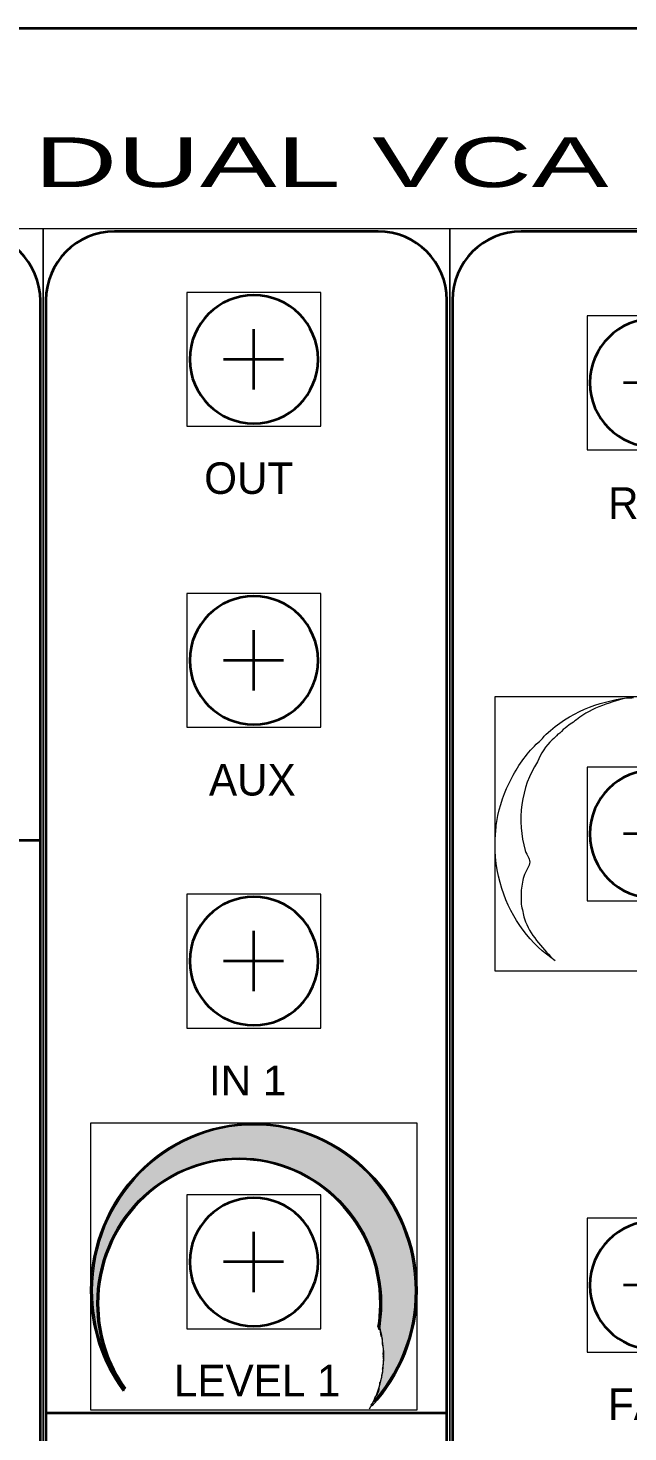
# Model space of a CAD drawing. Header units: inches. Extents: x 1 to 18, y -8 to 1.
# Drawn here: x 10.401 to 11.897, y -4.5 to -1 of the extents above; entities that cross this region are included whole.
import ezdxf

# ---------------------------------------------------------------- set-up
doc = ezdxf.new("R2010")
doc.units = ezdxf.units.IN
doc.header["$MEASUREMENT"] = 0
doc.layers.add('base panel', color=7, linetype='Continuous')
doc.layers.add('modules', color=7, linetype='Continuous')

# ---------------------------------------------------------------- blocks, each defined once
blk = doc.blocks.new('block 16')
at = {"layer": 'modules', "lineweight": 0}
blk.add_lwpolyline([(11.4523, -1.5), (14.4662, -1.5), (14.4662, -7.5139), (11.4523, -7.5139), (11.4523, -1.5)], dxfattribs=at)
blk.add_open_spline([(14.2876, -7.5069), (14.2876, -7.5069), (11.6309, -7.5069), (11.6309, -7.5069), (11.5361, -7.5069), (11.4592, -7.4301), (11.4592, -7.3353), (11.4592, -7.3353), (11.4592, -1.6786), (11.4592, -1.6786), (11.4592, -1.5838), (11.5361, -1.5069), (11.6309, -1.5069), (11.6309, -1.5069), (14.2876, -1.5069), (14.2876, -1.5069), (14.3824, -1.5069), (14.4592, -1.5838), (14.4592, -1.6786), (14.4592, -1.6786), (14.4592, -7.3353), (14.4592, -7.3353), (14.4592, -7.4301), (14.3824, -7.5069), (14.2876, -7.5069)], degree=3, knots=[0, 0, 0, 0, 1, 1, 1, 2, 2, 2, 3, 3, 3, 4, 4, 4, 5, 5, 5, 6, 6, 6, 7, 7, 7, 8, 8, 8, 8], dxfattribs=at)
at = {"layer": 'modules', "color": 179, "lineweight": 35, "true_color": 0x231f20}
blk.add_open_spline([(14.2876, -7.5069), (14.2876, -7.5069), (11.6309, -7.5069), (11.6309, -7.5069), (11.5361, -7.5069), (11.4592, -7.4301), (11.4592, -7.3353), (11.4592, -7.3353), (11.4592, -1.6786), (11.4592, -1.6786), (11.4592, -1.5838), (11.5361, -1.5069), (11.6309, -1.5069), (11.6309, -1.5069), (14.2876, -1.5069), (14.2876, -1.5069), (14.3824, -1.5069), (14.4592, -1.5838), (14.4592, -1.6786), (14.4592, -1.6786), (14.4592, -7.3353), (14.4592, -7.3353), (14.4592, -7.4301), (14.3824, -7.5069), (14.2876, -7.5069)], degree=3, knots=[0, 0, 0, 0, 1, 1, 1, 2, 2, 2, 3, 3, 3, 4, 4, 4, 5, 5, 5, 6, 6, 6, 7, 7, 7, 8, 8, 8, 8], dxfattribs=at)
blk = doc.blocks.new('block 17')
at = {"layer": 'modules', "lineweight": 0}
blk.add_lwpolyline([(11.7951, -2.0511), (12.129, -2.0511), (12.129, -1.7172), (11.7951, -1.7172), (11.7951, -2.0511)], dxfattribs=at)
at = {"layer": 'modules', "color": 179, "lineweight": 35, "true_color": 0x231f20}
for points in [[(11.9611, -1.8092), (11.9611, -1.9592)], [(12.0361, -1.8842), (11.8861, -1.8842)]]:
    blk.add_lwpolyline(points, dxfattribs=at)
blk.add_open_spline([(12.122, -1.8842), (12.122, -1.9726), (12.0504, -2.0442), (11.962, -2.0442), (11.8737, -2.0442), (11.802, -1.9726), (11.802, -1.8842), (11.802, -1.7958), (11.8737, -1.7242), (11.962, -1.7242), (12.0504, -1.7242), (12.122, -1.7958), (12.122, -1.8842)], degree=3, knots=[0, 0, 0, 0, 1, 1, 1, 2, 2, 2, 3, 3, 3, 4, 4, 4, 4], dxfattribs=at)
blk = doc.blocks.new('block 24')
at = {"layer": 'modules', "lineweight": 0}
blk.add_lwpolyline([(11.7951, -3.1762), (12.129, -3.1762), (12.129, -2.8423), (11.7951, -2.8423), (11.7951, -3.1762)], dxfattribs=at)
at = {"layer": 'modules', "color": 179, "lineweight": 35, "true_color": 0x231f20}
for points in [[(11.9611, -2.9342), (11.9611, -3.0842)], [(12.0361, -3.0092), (11.8861, -3.0092)]]:
    blk.add_lwpolyline(points, dxfattribs=at)
blk.add_open_spline([(12.122, -3.0092), (12.122, -3.0976), (12.0504, -3.1692), (11.962, -3.1692), (11.8737, -3.1692), (11.802, -3.0976), (11.802, -3.0092), (11.802, -2.9209), (11.8737, -2.8492), (11.962, -2.8492), (12.0504, -2.8492), (12.122, -2.9209), (12.122, -3.0092)], degree=3, knots=[0, 0, 0, 0, 1, 1, 1, 2, 2, 2, 3, 3, 3, 4, 4, 4, 4], dxfattribs=at)
blk = doc.blocks.new('block 25')
at = {"layer": 'modules', "lineweight": 0}
blk.add_lwpolyline([(11.7951, -4.3012), (12.129, -4.3012), (12.129, -3.9673), (11.7951, -3.9673), (11.7951, -4.3012)], dxfattribs=at)
at = {"layer": 'modules', "color": 179, "lineweight": 35, "true_color": 0x231f20}
for points in [[(11.9611, -4.0593), (11.9611, -4.2093)], [(12.0361, -4.1343), (11.8861, -4.1343)]]:
    blk.add_lwpolyline(points, dxfattribs=at)
blk.add_open_spline([(12.122, -4.1343), (12.122, -4.2226), (12.0504, -4.2943), (11.962, -4.2943), (11.8737, -4.2943), (11.802, -4.2226), (11.802, -4.1343), (11.802, -4.0459), (11.8737, -3.9743), (11.962, -3.9743), (12.0504, -3.9743), (12.122, -4.0459), (12.122, -4.1343)], degree=3, knots=[0, 0, 0, 0, 1, 1, 1, 2, 2, 2, 3, 3, 3, 4, 4, 4, 4], dxfattribs=at)
blk = doc.blocks.new('block 39')
at = {"layer": 'modules', "lineweight": 0}
blk.add_lwpolyline([(11.4523, -1.5), (14.4662, -1.5), (14.4662, -7.5139), (11.4523, -7.5139), (11.4523, -1.5)], dxfattribs=at)
blk = doc.blocks.new('block 41')
at = {"layer": 'modules', "true_color": 0xffffff}
h = blk.add_hatch(color=7, dxfattribs=at)
h.dxf.hatch_style = 2
edge = h.paths.add_edge_path()
edge.add_spline(control_points=[(12.0252, -2.6724), (12.0251, -2.6727), (12.0249, -2.673), (12.0248, -2.6733), (12.174, -2.7014), (12.2864, -2.8256), (12.2864, -2.9747), (12.2864, -3.0106), (12.2798, -3.0451), (12.2677, -3.0772), (12.2798, -3.1029), (12.2864, -3.1305), (12.2864, -3.1592), (12.2864, -3.2307), (12.2459, -3.2952), (12.1813, -3.3401), (12.1814, -3.3402), (12.1815, -3.3403), (12.1816, -3.3405), (12.2842, -3.274), (12.3516, -3.1625), (12.3516, -3.0362), (12.3516, -2.8532), (12.2104, -2.7014), (12.0252, -2.6724)], knot_values=[0, 0, 0, 0, 0.013889, 0.013889, 0.013889, 0.027778, 0.027778, 0.027778, 0.041667, 0.041667, 0.041667, 0.055556, 0.055556, 0.055556, 0.069444, 0.069444, 0.069444, 0.083333, 0.083333, 0.083333, 0.097222, 0.097222, 0.097222, 0.111111, 0.111111, 0.111111, 0.111111], degree=3, periodic=0)
edge.add_line((12.0252, -2.6724), (12.0252, -2.6724))
h = blk.add_hatch(color=7, dxfattribs=at)
h.dxf.hatch_style = 2
edge = h.paths.add_edge_path()
edge.add_spline(control_points=[(12.1677, -3.3491), (12.1724, -3.3463), (12.177, -3.3434), (12.1816, -3.3405), (12.1815, -3.3404), (12.1814, -3.3402), (12.1813, -3.3401), (12.1769, -3.3432), (12.1723, -3.3462), (12.1677, -3.3491)], knot_values=[0, 0, 0, 0, 0.013889, 0.013889, 0.013889, 0.027778, 0.027778, 0.027778, 0.041667, 0.041667, 0.041667, 0.041667], degree=3, periodic=0)
edge.add_line((12.1677, -3.3491), (12.1677, -3.3491))
at = {"layer": 'modules', "lineweight": 0}
blk.add_lwpolyline([(11.5649, -3.3507), (12.3545, -3.3507), (12.3545, -2.6677), (11.5649, -2.6677), (11.5649, -3.3507)], dxfattribs=at)
at = {"layer": 'modules', "color": 7, "lineweight": 5, "true_color": 0xffffff}
for points, knots in [([(11.7154, -3.3252), (11.6548, -3.2854), (11.607, -3.2217), (11.582, -3.1455), (11.57, -3.1043), (11.5635, -3.0618), (11.5657, -3.0194), (11.5668, -3.0056), (11.5678, -2.9919), (11.57, -2.9781), (11.5765, -2.9382), (11.5885, -2.9045), (11.607, -2.8695), (11.6255, -2.8345), (11.6461, -2.8058), (11.6733, -2.7808), (11.6809, -2.7746), (11.6864, -2.7671), (11.6929, -2.7608), (11.7516, -2.7059), (11.8212, -2.6797), (11.8951, -2.6697), (11.9006, -2.6697), (11.9049, -2.6697), (11.9106, -2.6693)], [0, 0, 0, 0, 1, 1, 1, 2, 2, 2, 3, 3, 3, 4, 4, 4, 5, 5, 5, 6, 6, 6, 7, 7, 7, 8, 8, 8, 8]), ([(11.9105, -2.6681), (11.8864, -2.6697), (11.8647, -2.6784), (11.8418, -2.6859), (11.8179, -2.6934), (11.7973, -2.7034), (11.7766, -2.7184), (11.7657, -2.7271), (11.7559, -2.7334), (11.7451, -2.7409), (11.7385, -2.7471), (11.732, -2.7509), (11.7266, -2.7583), (11.7255, -2.7596), (11.7233, -2.7596), (11.7222, -2.7608), (11.7179, -2.7658), (11.7135, -2.7708), (11.7081, -2.7746), (11.6918, -2.7896), (11.6798, -2.8083), (11.6711, -2.8295), (11.6298, -2.892), (11.6189, -2.9769), (11.6407, -3.0506), (11.6429, -3.0568), (11.6461, -3.0631), (11.6494, -3.0693), (11.6505, -3.0731), (11.6526, -3.078), (11.6516, -3.083), (11.6483, -3.093), (11.6429, -3.1018), (11.6385, -3.1105), (11.6342, -3.123), (11.632, -3.1355), (11.6309, -3.1492), (11.6309, -3.1605), (11.6298, -3.173), (11.6309, -3.1842), (11.6331, -3.1967), (11.6353, -3.2092), (11.6385, -3.2204), (11.6526, -3.2616), (11.682, -3.2904), (11.7092, -3.3203), (11.7114, -3.3228), (11.7135, -3.3241), (11.7153, -3.3241)], [0, 0, 0, 0, 1, 1, 1, 2, 2, 2, 3, 3, 3, 4, 4, 4, 5, 5, 5, 6, 6, 6, 7, 7, 7, 8, 8, 8, 9, 9, 9, 10, 10, 10, 11, 11, 11, 12, 12, 12, 13, 13, 13, 14, 14, 14, 15, 15, 15, 16, 16, 16, 16]), ([(12.0261, -2.6718), (12.0832, -2.6772), (12.1376, -2.7009), (12.1887, -2.7334), (12.1919, -2.7346), (12.193, -2.7384), (12.1963, -2.7396), (12.1963, -2.7396), (12.1974, -2.7421), (12.1974, -2.7421), (12.23, -2.7621), (12.2561, -2.7896), (12.2811, -2.8208), (12.2833, -2.8233), (12.2833, -2.8258), (12.2844, -2.8283), (12.2963, -2.8433), (12.305, -2.8583), (12.3137, -2.8757), (12.3137, -2.8757), (12.317, -2.8795), (12.317, -2.8795), (12.317, -2.8795), (12.33, -2.9095), (12.33, -2.9095), (12.3333, -2.9169), (12.3344, -2.9232), (12.3376, -2.9307), (12.3637, -3.0094), (12.3583, -3.098), (12.3257, -3.173), (12.3137, -3.1979), (12.3018, -3.2204), (12.2865, -3.2429), (12.2865, -3.2429), (12.28, -3.2504), (12.28, -3.2504), (12.2789, -3.2516), (12.2789, -3.2541), (12.2778, -3.2554), (12.2507, -3.2891), (12.2213, -3.3153), (12.1865, -3.3366), (12.18, -3.3416), (12.1745, -3.3453), (12.1677, -3.3491)], [0, 0, 0, 0, 1, 1, 1, 2, 2, 2, 3, 3, 3, 4, 4, 4, 5, 5, 5, 6, 6, 6, 7, 7, 7, 8, 8, 8, 9, 9, 9, 10, 10, 10, 11, 11, 11, 12, 12, 12, 13, 13, 13, 14, 14, 14, 15, 15, 15, 15]), ([(12.1685, -3.3503), (12.1724, -3.3478), (12.1778, -3.3453), (12.1822, -3.3428), (12.1843, -3.3416), (12.1865, -3.3378), (12.1887, -3.3366), (12.2257, -3.3141), (12.2517, -3.2791), (12.2746, -3.2379), (12.2778, -3.2317), (12.28, -3.2242), (12.2822, -3.2179), (12.2844, -3.2092), (12.2865, -3.2004), (12.2876, -3.1917), (12.2909, -3.1642), (12.2887, -3.1367), (12.2822, -3.1105), (12.2789, -3.0993), (12.2746, -3.088), (12.2691, -3.0768), (12.2876, -3.0356), (12.2898, -2.9894), (12.2865, -2.9444), (12.2855, -2.9244), (12.2833, -2.9045), (12.2757, -2.8857), (12.2702, -2.8695), (12.2648, -2.8545), (12.2572, -2.8395), (12.2441, -2.8133), (12.2278, -2.7908), (12.2093, -2.7696), (12.2083, -2.7683), (12.2061, -2.7683), (12.205, -2.7671), (12.1887, -2.7471), (12.1702, -2.7359), (12.1506, -2.7209), (12.1441, -2.7159), (12.1376, -2.7121), (12.1311, -2.7084), (12.13, -2.7071), (12.1278, -2.7071), (12.1267, -2.7071), (12.1224, -2.7059), (12.1191, -2.7021), (12.1137, -2.6996), (12.0974, -2.6934), (12.081, -2.6859), (12.0636, -2.6809), (12.0626, -2.6809), (12.0615, -2.6784), (12.0604, -2.6784), (12.0495, -2.6747), (12.0376, -2.6734), (12.0264, -2.6702)], [0, 0, 0, 0, 1, 1, 1, 2, 2, 2, 3, 3, 3, 4, 4, 4, 5, 5, 5, 6, 6, 6, 7, 7, 7, 8, 8, 8, 9, 9, 9, 10, 10, 10, 11, 11, 11, 12, 12, 12, 13, 13, 13, 14, 14, 14, 15, 15, 15, 16, 16, 16, 17, 17, 17, 18, 18, 18, 19, 19, 19, 19])]:
    blk.add_open_spline(points, degree=3, knots=knots, dxfattribs=at)
at = {"layer": 'modules', "lineweight": 0}
for points, knots in [([(12.0252, -2.6724), (12.0251, -2.6727), (12.0249, -2.673), (12.0248, -2.6733), (12.174, -2.7014), (12.2864, -2.8256), (12.2864, -2.9747), (12.2864, -3.0106), (12.2798, -3.0451), (12.2677, -3.0772), (12.2798, -3.1029), (12.2864, -3.1305), (12.2864, -3.1592), (12.2864, -3.2307), (12.2459, -3.2952), (12.1813, -3.3401), (12.1814, -3.3402), (12.1815, -3.3403), (12.1816, -3.3405), (12.2842, -3.274), (12.3516, -3.1625), (12.3516, -3.0362), (12.3516, -2.8532), (12.2104, -2.7014), (12.0252, -2.6724)], [0, 0, 0, 0, 1, 1, 1, 2, 2, 2, 3, 3, 3, 4, 4, 4, 5, 5, 5, 6, 6, 6, 7, 7, 7, 8, 8, 8, 8]), ([(12.1677, -3.3491), (12.1724, -3.3463), (12.177, -3.3434), (12.1816, -3.3405), (12.1815, -3.3404), (12.1814, -3.3402), (12.1813, -3.3401), (12.1769, -3.3432), (12.1723, -3.3462), (12.1677, -3.3491)], [0, 0, 0, 0, 1, 1, 1, 2, 2, 2, 3, 3, 3, 3])]:
    blk.add_open_spline(points, degree=3, knots=knots, dxfattribs=at)
blk = doc.blocks.new('block 15')
at = {"layer": 'modules', "lineweight": 0}
blk.add_lwpolyline([(11.4523, -1.5), (14.4662, -1.5), (14.4662, -7.5139), (11.4523, -7.5139), (11.4523, -1.5)], dxfattribs=at)
at = {"layer": 'modules'}
for name in ['block 16', 'block 39', 'block 17', 'block 41', 'block 24', 'block 25']:
    blk.add_blockref(name, (0, 0), dxfattribs=at)
at = {"layer": 'modules', "color": 179, "true_color": 0x231f20, "char_height": 0.078667, "attachment_point": 7}
for s, insert in [('\\fFutura Medium|b0|i0|c0|p34;\\W1;RISE', (11.8472, -2.2248)), ('\\fFutura Medium|b0|i0|c0|p34;\\W1;FALL', (11.8471, -4.4702))]:
    blk.add_mtext(s, dxfattribs=dict(at, insert=insert))
blk = doc.blocks.new('block 14')
at = {"layer": 'modules'}
blk.add_blockref('block 15', (0, 0), dxfattribs=at)
blk = doc.blocks.new('block 116')
at = {"layer": 'modules', "lineweight": 0}
blk.add_lwpolyline([(7.5181, -1.5), (10.4384, -1.5), (10.4384, -7.5233), (7.5181, -7.5233), (7.5181, -1.5)], dxfattribs=at)
blk.add_open_spline([(10.2581, -7.5069), (10.2581, -7.5069), (8.6048, -7.5069), (8.6048, -7.5069), (8.5091, -7.5069), (8.4314, -7.4293), (8.4314, -7.3336), (8.4314, -7.3336), (8.4314, -1.6803), (8.4314, -1.6803), (8.4314, -1.5846), (8.5091, -1.5069), (8.6048, -1.5069), (8.6048, -1.5069), (10.2581, -1.5069), (10.2581, -1.5069), (10.3538, -1.5069), (10.4314, -1.5846), (10.4314, -1.6803), (10.4314, -1.6803), (10.4314, -7.3336), (10.4314, -7.3336), (10.4314, -7.4293), (10.3538, -7.5069), (10.2581, -7.5069)], degree=3, knots=[0, 0, 0, 0, 1, 1, 1, 2, 2, 2, 3, 3, 3, 4, 4, 4, 5, 5, 5, 6, 6, 6, 7, 7, 7, 8, 8, 8, 8], dxfattribs=at)
at = {"layer": 'modules', "color": 179, "lineweight": 35, "true_color": 0x231f20}
blk.add_open_spline([(10.2581, -7.5069), (10.2581, -7.5069), (8.6048, -7.5069), (8.6048, -7.5069), (8.5091, -7.5069), (8.4314, -7.4293), (8.4314, -7.3336), (8.4314, -7.3336), (8.4314, -1.6803), (8.4314, -1.6803), (8.4314, -1.5846), (8.5091, -1.5069), (8.6048, -1.5069), (8.6048, -1.5069), (10.2581, -1.5069), (10.2581, -1.5069), (10.3538, -1.5069), (10.4314, -1.5846), (10.4314, -1.6803), (10.4314, -1.6803), (10.4314, -7.3336), (10.4314, -7.3336), (10.4314, -7.4293), (10.3538, -7.5069), (10.2581, -7.5069)], degree=3, knots=[0, 0, 0, 0, 1, 1, 1, 2, 2, 2, 3, 3, 3, 4, 4, 4, 5, 5, 5, 6, 6, 6, 7, 7, 7, 8, 8, 8, 8], dxfattribs=at)
blk = doc.blocks.new('block 131')
at = {"layer": 'modules', "lineweight": 0}
blk.add_lwpolyline([(7.5181, -1.5), (10.4384, -1.5), (10.4384, -7.5233), (7.5181, -7.5233), (7.5181, -1.5)], dxfattribs=at)
at = {"layer": 'modules', "color": 179, "lineweight": 35, "true_color": 0x231f20}
blk.add_lwpolyline([(9.4314, -3.0246), (10.4314, -3.0246)], dxfattribs=at)
blk = doc.blocks.new('block 132')
at = {"layer": 'modules', "lineweight": 0}
blk.add_lwpolyline([(7.5181, -1.5), (10.4384, -1.5), (10.4384, -7.5233), (7.5181, -7.5233), (7.5181, -1.5)], dxfattribs=at)
blk = doc.blocks.new('block 133')
at = {"layer": 'modules', "lineweight": 0}
blk.add_lwpolyline([(7.5181, -1.5), (10.4384, -1.5), (10.4384, -7.5233), (7.5181, -7.5233), (7.5181, -1.5)], dxfattribs=at)
blk = doc.blocks.new('block 115')
at = {"layer": 'modules', "lineweight": 0}
blk.add_lwpolyline([(7.5181, -1.5), (10.4384, -1.5), (10.4384, -7.5233), (7.5181, -7.5233), (7.5181, -1.5)], dxfattribs=at)
at = {"layer": 'modules'}
for name in ['block 116', 'block 131', 'block 132', 'block 133']:
    blk.add_blockref(name, (0, 0), dxfattribs=at)
blk = doc.blocks.new('block 114')
at = {"layer": 'modules'}
blk.add_blockref('block 115', (0, 0), dxfattribs=at)
blk = doc.blocks.new('block 140')
at = {"layer": 'modules', "lineweight": 0}
blk.add_lwpolyline([(10.4384, -1.5), (11.4523, -1.5), (11.4523, -7.5546), (10.4384, -7.5546), (10.4384, -1.5)], dxfattribs=at)
at = {"layer": 'modules', "color": 179, "lineweight": 35, "true_color": 0x231f20}
blk.add_lwpolyline([(10.4471, -4.4525), (11.4436, -4.4525)], dxfattribs=at)
at = {"layer": 'modules', "lineweight": 0}
blk.add_open_spline([(11.2742, -7.5069), (11.2742, -7.5069), (10.6164, -7.5069), (10.6164, -7.5069), (10.5219, -7.5069), (10.4453, -7.4303), (10.4453, -7.3358), (10.4453, -7.3358), (10.4453, -1.6781), (10.4453, -1.6781), (10.4453, -1.5836), (10.5219, -1.5069), (10.6164, -1.5069), (10.6164, -1.5069), (11.2742, -1.5069), (11.2742, -1.5069), (11.3687, -1.5069), (11.4453, -1.5836), (11.4453, -1.6781), (11.4453, -1.6781), (11.4453, -7.3358), (11.4453, -7.3358), (11.4453, -7.4303), (11.3687, -7.5069), (11.2742, -7.5069)], degree=3, knots=[0, 0, 0, 0, 1, 1, 1, 2, 2, 2, 3, 3, 3, 4, 4, 4, 5, 5, 5, 6, 6, 6, 7, 7, 7, 8, 8, 8, 8], dxfattribs=at)
at = {"layer": 'modules', "color": 179, "lineweight": 35, "true_color": 0x231f20}
blk.add_open_spline([(11.2742, -7.5069), (11.2742, -7.5069), (10.6164, -7.5069), (10.6164, -7.5069), (10.5219, -7.5069), (10.4453, -7.4303), (10.4453, -7.3358), (10.4453, -7.3358), (10.4453, -1.6781), (10.4453, -1.6781), (10.4453, -1.5836), (10.5219, -1.5069), (10.6164, -1.5069), (10.6164, -1.5069), (11.2742, -1.5069), (11.2742, -1.5069), (11.3687, -1.5069), (11.4453, -1.5836), (11.4453, -1.6781), (11.4453, -1.6781), (11.4453, -7.3358), (11.4453, -7.3358), (11.4453, -7.4303), (11.3687, -7.5069), (11.2742, -7.5069)], degree=3, knots=[0, 0, 0, 0, 1, 1, 1, 2, 2, 2, 3, 3, 3, 4, 4, 4, 5, 5, 5, 6, 6, 6, 7, 7, 7, 8, 8, 8, 8], dxfattribs=at)
blk = doc.blocks.new('block 141')
at = {"layer": 'modules', "lineweight": 0}
blk.add_lwpolyline([(10.7969, -1.9929), (11.1308, -1.9929), (11.1308, -1.659), (10.7969, -1.659), (10.7969, -1.9929)], dxfattribs=at)
at = {"layer": 'modules', "color": 179, "lineweight": 35, "true_color": 0x231f20}
for points in [[(10.9629, -1.7509), (10.9629, -1.9009)], [(11.0379, -1.8259), (10.8879, -1.8259)]]:
    blk.add_lwpolyline(points, dxfattribs=at)
blk.add_open_spline([(11.1239, -1.8259), (11.1239, -1.9143), (11.0522, -1.9859), (10.9639, -1.9859), (10.8755, -1.9859), (10.8039, -1.9143), (10.8039, -1.8259), (10.8039, -1.7376), (10.8755, -1.6659), (10.9639, -1.6659), (11.0522, -1.6659), (11.1239, -1.7376), (11.1239, -1.8259)], degree=3, knots=[0, 0, 0, 0, 1, 1, 1, 2, 2, 2, 3, 3, 3, 4, 4, 4, 4], dxfattribs=at)
blk = doc.blocks.new('block 142')
at = {"layer": 'modules', "lineweight": 0}
blk.add_lwpolyline([(10.7969, -2.7433), (11.1308, -2.7433), (11.1308, -2.4094), (10.7969, -2.4094), (10.7969, -2.7433)], dxfattribs=at)
at = {"layer": 'modules', "color": 179, "lineweight": 35, "true_color": 0x231f20}
for points in [[(10.9629, -2.5014), (10.9629, -2.6514)], [(11.0379, -2.5764), (10.8879, -2.5764)]]:
    blk.add_lwpolyline(points, dxfattribs=at)
blk.add_open_spline([(11.1239, -2.5764), (11.1239, -2.6647), (11.0522, -2.7364), (10.9639, -2.7364), (10.8755, -2.7364), (10.8039, -2.6647), (10.8039, -2.5764), (10.8039, -2.488), (10.8755, -2.4164), (10.9639, -2.4164), (11.0522, -2.4164), (11.1239, -2.488), (11.1239, -2.5764)], degree=3, knots=[0, 0, 0, 0, 1, 1, 1, 2, 2, 2, 3, 3, 3, 4, 4, 4, 4], dxfattribs=at)
blk = doc.blocks.new('block 143')
at = {"layer": 'modules', "lineweight": 0}
blk.add_lwpolyline([(10.7969, -3.493), (11.1308, -3.493), (11.1308, -3.1592), (10.7969, -3.1592), (10.7969, -3.493)], dxfattribs=at)
at = {"layer": 'modules', "color": 179, "lineweight": 35, "true_color": 0x231f20}
for points in [[(10.9629, -3.2511), (10.9629, -3.4011)], [(11.0379, -3.3261), (10.8879, -3.3261)]]:
    blk.add_lwpolyline(points, dxfattribs=at)
blk.add_open_spline([(11.1239, -3.3261), (11.1239, -3.4145), (11.0522, -3.4861), (10.9639, -3.4861), (10.8755, -3.4861), (10.8039, -3.4145), (10.8039, -3.3261), (10.8039, -3.2377), (10.8755, -3.1661), (10.9639, -3.1661), (11.0522, -3.1661), (11.1239, -3.2377), (11.1239, -3.3261)], degree=3, knots=[0, 0, 0, 0, 1, 1, 1, 2, 2, 2, 3, 3, 3, 4, 4, 4, 4], dxfattribs=at)
blk = doc.blocks.new('block 147')
at = {"layer": 'modules', "lineweight": 0}
blk.add_lwpolyline([(10.7969, -4.2432), (11.1308, -4.2432), (11.1308, -3.9093), (10.7969, -3.9093), (10.7969, -4.2432)], dxfattribs=at)
at = {"layer": 'modules', "color": 179, "lineweight": 35, "true_color": 0x231f20}
for points in [[(10.9629, -4.0013), (10.9629, -4.1513)], [(11.0379, -4.0763), (10.8879, -4.0763)]]:
    blk.add_lwpolyline(points, dxfattribs=at)
blk.add_open_spline([(11.1239, -4.0763), (11.1239, -4.1646), (11.0522, -4.2363), (10.9639, -4.2363), (10.8755, -4.2363), (10.8039, -4.1646), (10.8039, -4.0763), (10.8039, -3.9879), (10.8755, -3.9163), (10.9639, -3.9163), (11.0522, -3.9163), (11.1239, -3.9879), (11.1239, -4.0763)], degree=3, knots=[0, 0, 0, 0, 1, 1, 1, 2, 2, 2, 3, 3, 3, 4, 4, 4, 4], dxfattribs=at)
blk = doc.blocks.new('block 149')
at = {"layer": 'modules', "true_color": 0xffffff}
h = blk.add_hatch(color=7, dxfattribs=at)
h.dxf.hatch_style = 2
edge = h.paths.add_edge_path()
edge.add_spline(control_points=[(10.9638, -3.7306), (10.7393, -3.7306), (10.5566, -3.9177), (10.5566, -4.1476), (10.5566, -4.2395), (10.5853, -4.3263), (10.6383, -4.398), (10.639, -4.3966), (10.6398, -4.3953), (10.6407, -4.394), (10.5889, -4.3233), (10.5608, -4.2379), (10.5608, -4.1476), (10.5608, -3.9201), (10.7416, -3.735), (10.9638, -3.735), (11.1861, -3.735), (11.3669, -3.9201), (11.3669, -4.1476), (11.3669, -4.2575), (11.3248, -4.3574), (11.2561, -4.4314), (11.2571, -4.4325), (11.2579, -4.4338), (11.2587, -4.435), (11.3283, -4.3602), (11.3711, -4.2589), (11.3711, -4.1476), (11.3711, -3.9177), (11.1884, -3.7306), (10.9638, -3.7306)], knot_values=[0, 0, 0, 0, 0.013889, 0.013889, 0.013889, 0.027778, 0.027778, 0.027778, 0.041667, 0.041667, 0.041667, 0.055556, 0.055556, 0.055556, 0.069444, 0.069444, 0.069444, 0.083333, 0.083333, 0.083333, 0.097222, 0.097222, 0.097222, 0.111111, 0.111111, 0.111111, 0.125, 0.125, 0.125, 0.138889, 0.138889, 0.138889, 0.138889], degree=3, periodic=0)
edge.add_line((10.9638, -3.7306), (10.9638, -3.7306))
h = blk.add_hatch(color=7, dxfattribs=at)
h.dxf.hatch_style = 2
edge = h.paths.add_edge_path()
edge.add_spline(control_points=[(11.2815, -4.3686), (11.2814, -4.3689), (11.2814, -4.3692), (11.2814, -4.3694), (11.2807, -4.3719), (11.2797, -4.3742), (11.2784, -4.3764), (11.2786, -4.3811), (11.2778, -4.3858), (11.2763, -4.3901), (11.2761, -4.3954), (11.2749, -4.4008), (11.2725, -4.4053), (11.271, -4.408), (11.269, -4.4106), (11.2667, -4.4128), (11.2665, -4.4135), (11.2662, -4.4143), (11.2659, -4.4149), (11.2655, -4.4184), (11.2651, -4.4219), (11.2646, -4.4253), (11.3294, -4.3518), (11.369, -4.2545), (11.369, -4.1476), (11.369, -3.9184), (11.1876, -3.7328), (10.9638, -3.7328), (10.74, -3.7328), (10.5587, -3.9184), (10.5587, -4.1476), (10.5587, -4.2408), (10.5888, -4.3267), (10.6395, -4.3959), (10.6402, -4.3947), (10.641, -4.3935), (10.6419, -4.3924), (10.5996, -4.3328), (10.5745, -4.2596), (10.5745, -4.1803), (10.5745, -3.9807), (10.7324, -3.819), (10.9272, -3.819), (11.1223, -3.819), (11.2802, -3.9807), (11.2802, -4.1803), (11.2802, -4.1992), (11.2784, -4.2177), (11.2755, -4.2358), (11.2771, -4.2392), (11.2781, -4.2428), (11.2786, -4.2466), (11.2798, -4.2501), (11.2802, -4.2538), (11.2802, -4.2575), (11.2822, -4.261), (11.2835, -4.2648), (11.2843, -4.2688), (11.2843, -4.2688), (11.2843, -4.2688), (11.2843, -4.2688), (11.2846, -4.2708), (11.2848, -4.2728), (11.2848, -4.2748), (11.2848, -4.2748), (11.2848, -4.2749), (11.2848, -4.2749), (11.2849, -4.2769), (11.2848, -4.2789), (11.2845, -4.2809), (11.2879, -4.2884), (11.2886, -4.2973), (11.2865, -4.3054), (11.2869, -4.308), (11.2869, -4.3106), (11.2867, -4.3132), (11.2868, -4.3132), (11.2868, -4.3133), (11.2868, -4.3134), (11.2881, -4.3182), (11.2881, -4.3248), (11.2868, -4.3304), (11.2868, -4.3335), (11.2864, -4.3366), (11.2858, -4.3395), (11.2856, -4.3406), (11.2852, -4.3416), (11.2848, -4.3426), (11.2851, -4.3442), (11.2853, -4.3458), (11.2854, -4.3474), (11.2855, -4.3511), (11.2847, -4.355), (11.2833, -4.3587), (11.2832, -4.3621), (11.2826, -4.3654), (11.2815, -4.3686)], knot_values=[0, 0, 0, 0, 0.013889, 0.013889, 0.013889, 0.027778, 0.027778, 0.027778, 0.041667, 0.041667, 0.041667, 0.055556, 0.055556, 0.055556, 0.069444, 0.069444, 0.069444, 0.083333, 0.083333, 0.083333, 0.097222, 0.097222, 0.097222, 0.111111, 0.111111, 0.111111, 0.125, 0.125, 0.125, 0.138889, 0.138889, 0.138889, 0.152778, 0.152778, 0.152778, 0.166667, 0.166667, 0.166667, 0.180556, 0.180556, 0.180556, 0.194444, 0.194444, 0.194444, 0.208333, 0.208333, 0.208333, 0.222222, 0.222222, 0.222222, 0.236111, 0.236111, 0.236111, 0.25, 0.25, 0.25, 0.263889, 0.263889, 0.263889, 0.277778, 0.277778, 0.277778, 0.291667, 0.291667, 0.291667, 0.305556, 0.305556, 0.305556, 0.319444, 0.319444, 0.319444, 0.333333, 0.333333, 0.333333, 0.347222, 0.347222, 0.347222, 0.361111, 0.361111, 0.361111, 0.375, 0.375, 0.375, 0.388889, 0.388889, 0.388889, 0.402778, 0.402778, 0.402778, 0.416667, 0.416667, 0.416667, 0.430556, 0.430556, 0.430556, 0.444444, 0.444444, 0.444444, 0.444444], degree=3, periodic=0)
edge.add_line((11.2815, -4.3686), (11.2815, -4.3686))
h = blk.add_hatch(color=7, dxfattribs=at)
h.dxf.hatch_style = 2
edge = h.paths.add_edge_path()
edge.add_spline(control_points=[(11.2733, -4.2365), (11.2746, -4.2391), (11.2756, -4.2419), (11.2762, -4.2448), (11.2799, -4.2239), (11.2821, -4.2024), (11.2821, -4.1803), (11.2821, -3.9799), (11.1229, -3.8168), (10.9273, -3.8168), (10.7316, -3.8168), (10.5724, -3.9799), (10.5724, -4.1803), (10.5724, -4.2594), (10.5972, -4.3326), (10.6393, -4.3923), (10.6381, -4.3887), (10.637, -4.385), (10.6361, -4.3813), (10.6358, -4.3805), (10.6356, -4.3797), (10.6353, -4.3789), (10.5983, -4.322), (10.5766, -4.2537), (10.5766, -4.1803), (10.5766, -3.9823), (10.7339, -3.8212), (10.9273, -3.8212), (11.1206, -3.8212), (11.2779, -3.9823), (11.2779, -4.1803), (11.2779, -4.1994), (11.2762, -4.2182), (11.2733, -4.2365)], knot_values=[0, 0, 0, 0, 0.013889, 0.013889, 0.013889, 0.027778, 0.027778, 0.027778, 0.041667, 0.041667, 0.041667, 0.055556, 0.055556, 0.055556, 0.069444, 0.069444, 0.069444, 0.083333, 0.083333, 0.083333, 0.097222, 0.097222, 0.097222, 0.111111, 0.111111, 0.111111, 0.125, 0.125, 0.125, 0.138889, 0.138889, 0.138889, 0.152778, 0.152778, 0.152778, 0.152778], degree=3, periodic=0)
edge.add_line((11.2733, -4.2365), (11.2733, -4.2365))
h = blk.add_hatch(color=7, dxfattribs=at)
h.dxf.hatch_style = 2
edge = h.paths.add_edge_path()
edge.add_spline(control_points=[(11.2735, -4.2369), (11.2748, -4.2397), (11.2758, -4.2425), (11.2763, -4.2456), (11.2801, -4.2244), (11.2823, -4.2026), (11.2823, -4.1803), (11.2823, -3.9799), (11.123, -3.8168), (10.9273, -3.8168), (10.7316, -3.8168), (10.5724, -3.9799), (10.5724, -4.1803), (10.5724, -4.2602), (10.5978, -4.3341), (10.6406, -4.3941), (10.6414, -4.3929), (10.6424, -4.3918), (10.6434, -4.3907), (10.6014, -4.3315), (10.5766, -4.2588), (10.5766, -4.1803), (10.5766, -3.9823), (10.7339, -3.8212), (10.9273, -3.8212), (11.1207, -3.8212), (11.2781, -3.9823), (11.2781, -4.1803), (11.2781, -4.1996), (11.2764, -4.2185), (11.2735, -4.2369)], knot_values=[0, 0, 0, 0, 0.013889, 0.013889, 0.013889, 0.027778, 0.027778, 0.027778, 0.041667, 0.041667, 0.041667, 0.055556, 0.055556, 0.055556, 0.069444, 0.069444, 0.069444, 0.083333, 0.083333, 0.083333, 0.097222, 0.097222, 0.097222, 0.111111, 0.111111, 0.111111, 0.125, 0.125, 0.125, 0.138889, 0.138889, 0.138889, 0.138889], degree=3, periodic=0)
edge.add_line((11.2735, -4.2369), (11.2735, -4.2369))
at = {"layer": 'modules', "lineweight": 0}
blk.add_lwpolyline([(10.5566, -4.445), (11.3711, -4.445), (11.3711, -3.7306), (10.5566, -3.7306), (10.5566, -4.445)], dxfattribs=at)
for points, knots in [([(10.9638, -3.7306), (10.7393, -3.7306), (10.5566, -3.9177), (10.5566, -4.1476), (10.5566, -4.2395), (10.5853, -4.3263), (10.6383, -4.398), (10.639, -4.3966), (10.6398, -4.3953), (10.6407, -4.394), (10.5889, -4.3233), (10.5608, -4.2379), (10.5608, -4.1476), (10.5608, -3.9201), (10.7416, -3.735), (10.9638, -3.735), (11.1861, -3.735), (11.3669, -3.9201), (11.3669, -4.1476), (11.3669, -4.2575), (11.3248, -4.3574), (11.2561, -4.4314), (11.2571, -4.4325), (11.2579, -4.4338), (11.2587, -4.435), (11.3283, -4.3602), (11.3711, -4.2589), (11.3711, -4.1476), (11.3711, -3.9177), (11.1884, -3.7306), (10.9638, -3.7306)], [0, 0, 0, 0, 1, 1, 1, 2, 2, 2, 3, 3, 3, 4, 4, 4, 5, 5, 5, 6, 6, 6, 7, 7, 7, 8, 8, 8, 9, 9, 9, 10, 10, 10, 10]), ([(11.2815, -4.3686), (11.2814, -4.3689), (11.2814, -4.3692), (11.2814, -4.3694), (11.2807, -4.3719), (11.2797, -4.3742), (11.2784, -4.3764), (11.2786, -4.3811), (11.2778, -4.3858), (11.2763, -4.3901), (11.2761, -4.3954), (11.2749, -4.4008), (11.2725, -4.4053), (11.271, -4.408), (11.269, -4.4106), (11.2667, -4.4128), (11.2665, -4.4135), (11.2662, -4.4143), (11.2659, -4.4149), (11.2655, -4.4184), (11.2651, -4.4219), (11.2646, -4.4253), (11.3294, -4.3518), (11.369, -4.2545), (11.369, -4.1476), (11.369, -3.9184), (11.1876, -3.7328), (10.9638, -3.7328), (10.74, -3.7328), (10.5587, -3.9184), (10.5587, -4.1476), (10.5587, -4.2408), (10.5888, -4.3267), (10.6395, -4.3959), (10.6402, -4.3947), (10.641, -4.3935), (10.6419, -4.3924), (10.5996, -4.3328), (10.5745, -4.2596), (10.5745, -4.1803), (10.5745, -3.9807), (10.7324, -3.819), (10.9272, -3.819), (11.1223, -3.819), (11.2802, -3.9807), (11.2802, -4.1803), (11.2802, -4.1992), (11.2784, -4.2177), (11.2755, -4.2358), (11.2771, -4.2392), (11.2781, -4.2428), (11.2786, -4.2466), (11.2798, -4.2501), (11.2802, -4.2538), (11.2802, -4.2575), (11.2822, -4.261), (11.2835, -4.2648), (11.2843, -4.2688), (11.2843, -4.2688), (11.2843, -4.2688), (11.2843, -4.2688), (11.2846, -4.2708), (11.2848, -4.2728), (11.2848, -4.2748), (11.2848, -4.2748), (11.2848, -4.2749), (11.2848, -4.2749), (11.2849, -4.2769), (11.2848, -4.2789), (11.2845, -4.2809), (11.2879, -4.2884), (11.2886, -4.2973), (11.2865, -4.3054), (11.2869, -4.308), (11.2869, -4.3106), (11.2867, -4.3132), (11.2868, -4.3132), (11.2868, -4.3133), (11.2868, -4.3134), (11.2881, -4.3182), (11.2881, -4.3248), (11.2868, -4.3304), (11.2868, -4.3335), (11.2864, -4.3366), (11.2858, -4.3395), (11.2856, -4.3406), (11.2852, -4.3416), (11.2848, -4.3426), (11.2851, -4.3442), (11.2853, -4.3458), (11.2854, -4.3474), (11.2855, -4.3511), (11.2847, -4.355), (11.2833, -4.3587), (11.2832, -4.3621), (11.2826, -4.3654), (11.2815, -4.3686)], [0, 0, 0, 0, 1, 1, 1, 2, 2, 2, 3, 3, 3, 4, 4, 4, 5, 5, 5, 6, 6, 6, 7, 7, 7, 8, 8, 8, 9, 9, 9, 10, 10, 10, 11, 11, 11, 12, 12, 12, 13, 13, 13, 14, 14, 14, 15, 15, 15, 16, 16, 16, 17, 17, 17, 18, 18, 18, 19, 19, 19, 20, 20, 20, 21, 21, 21, 22, 22, 22, 23, 23, 23, 24, 24, 24, 25, 25, 25, 26, 26, 26, 27, 27, 27, 28, 28, 28, 29, 29, 29, 30, 30, 30, 31, 31, 31, 32, 32, 32, 32]), ([(11.2733, -4.2365), (11.2746, -4.2391), (11.2756, -4.2419), (11.2762, -4.2448), (11.2799, -4.2239), (11.2821, -4.2024), (11.2821, -4.1803), (11.2821, -3.9799), (11.1229, -3.8168), (10.9273, -3.8168), (10.7316, -3.8168), (10.5724, -3.9799), (10.5724, -4.1803), (10.5724, -4.2594), (10.5972, -4.3326), (10.6393, -4.3923), (10.6381, -4.3887), (10.637, -4.385), (10.6361, -4.3813), (10.6358, -4.3805), (10.6356, -4.3797), (10.6353, -4.3789), (10.5983, -4.322), (10.5766, -4.2537), (10.5766, -4.1803), (10.5766, -3.9823), (10.7339, -3.8212), (10.9273, -3.8212), (11.1206, -3.8212), (11.2779, -3.9823), (11.2779, -4.1803), (11.2779, -4.1994), (11.2762, -4.2182), (11.2733, -4.2365)], [0, 0, 0, 0, 1, 1, 1, 2, 2, 2, 3, 3, 3, 4, 4, 4, 5, 5, 5, 6, 6, 6, 7, 7, 7, 8, 8, 8, 9, 9, 9, 10, 10, 10, 11, 11, 11, 11]), ([(11.2735, -4.2369), (11.2748, -4.2397), (11.2758, -4.2425), (11.2763, -4.2456), (11.2801, -4.2244), (11.2823, -4.2026), (11.2823, -4.1803), (11.2823, -3.9799), (11.123, -3.8168), (10.9273, -3.8168), (10.7316, -3.8168), (10.5724, -3.9799), (10.5724, -4.1803), (10.5724, -4.2602), (10.5978, -4.3341), (10.6406, -4.3941), (10.6414, -4.3929), (10.6424, -4.3918), (10.6434, -4.3907), (10.6014, -4.3315), (10.5766, -4.2588), (10.5766, -4.1803), (10.5766, -3.9823), (10.7339, -3.8212), (10.9273, -3.8212), (11.1207, -3.8212), (11.2781, -3.9823), (11.2781, -4.1803), (11.2781, -4.1996), (11.2764, -4.2185), (11.2735, -4.2369)], [0, 0, 0, 0, 1, 1, 1, 2, 2, 2, 3, 3, 3, 4, 4, 4, 5, 5, 5, 6, 6, 6, 7, 7, 7, 8, 8, 8, 9, 9, 9, 10, 10, 10, 10])]:
    blk.add_open_spline(points, degree=3, knots=knots, dxfattribs=at)
at = {"layer": 'modules', "color": 7, "lineweight": 9, "true_color": 0xffffff}
blk.add_open_spline([(11.2523, -4.4427), (11.2895, -4.3796), (11.298, -4.3031), (11.2757, -4.2326)], degree=3, dxfattribs=at)
blk = doc.blocks.new('block 139')
at = {"layer": 'modules', "lineweight": 0}
blk.add_lwpolyline([(10.4384, -1.5), (11.4523, -1.5), (11.4523, -7.5546), (10.4384, -7.5546), (10.4384, -1.5)], dxfattribs=at)
at = {"layer": 'modules'}
for name in ['block 140', 'block 141', 'block 142', 'block 143', 'block 149', 'block 147']:
    blk.add_blockref(name, (0, 0), dxfattribs=at)
at = {"layer": 'modules', "color": 179, "true_color": 0x231f20, "attachment_point": 7}
for s, insert, char_height in [('\\fFutura Medium|b0|i0|c0|p34;\\W1;OUT', (10.8399, -2.1625), 0.078667), ('\\fFutura Medium|b0|i0|c0|p34;\\W1;AUX', (10.8519, -2.9145), 0.078667), ('\\fFutura Medium|b0|i0|c0|p34;\\W1.06667;IN 1', (10.8519, -3.6608), 0.07375), ('\\fFutura Medium|b0|i0|c0|p34;\\W1;LEVEL 1', (10.7646, -4.4114), 0.078667)]:
    blk.add_mtext(s, dxfattribs=dict(at, insert=insert, char_height=char_height))
blk = doc.blocks.new('block 138')
at = {"layer": 'modules'}
blk.add_blockref('block 139', (0, 0), dxfattribs=at)

msp = doc.modelspace()

# ---------------------------------------------------------------- linework, layer by layer
at = {"layer": 'base panel', "color": 179, "lineweight": 35, "true_color": 0x231f20}
msp.add_lwpolyline([(18.0002, -8), (1.0002, -8), (1.0002, -1), (18.0002, -1), (18.0002, -8)], dxfattribs=at)

# ---------------------------------------------------------------- block references
at = {"layer": 'modules'}
for name in ['block 114', 'block 138', 'block 14']:
    msp.add_blockref(name, (0, 0), dxfattribs=at)

# ---------------------------------------------------------------- texts
at = {"layer": 'modules', "color": 179, "true_color": 0x231f20, "insert": (10.416, -1.3981), "char_height": 0.12387, "attachment_point": 7}
msp.add_mtext('\\fFutura Condensed Medium|b0|i0|c0|p34;\\W2.01864;DUAL VCA', dxfattribs=at)

doc.saveas('drawing.dxf')
